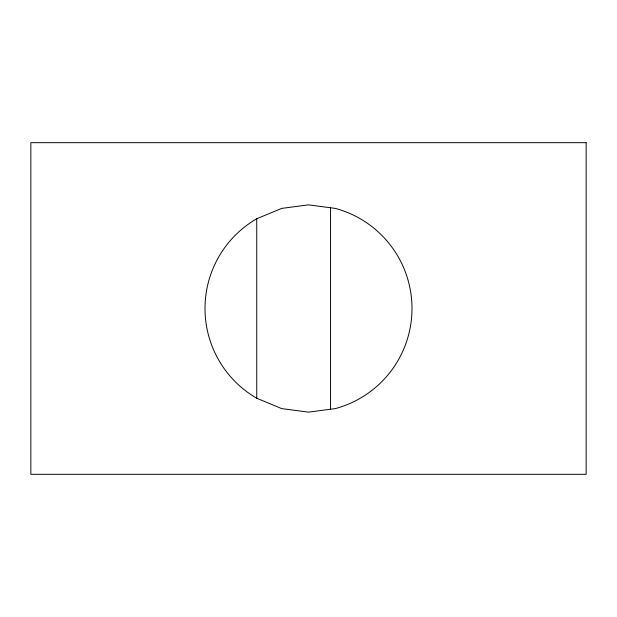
<?xml version="1.0" encoding="UTF-8"?>
<svg xmlns="http://www.w3.org/2000/svg" width="617" height="617" viewBox="0 0 617 617"><rect width="100%" height="100%" fill="white"/><g stroke="black" fill="none" stroke-linecap="round" stroke-linejoin="round"><path stroke-width="0.93" d="M256.749 218.75L281.714 208.392L308.5 204.859L335.286 208.392A103.641 103.502 90 0 1 335.286 408.608L308.5 412.141L281.714 408.608L256.749 398.25A103.641 103.502 -90 0 1 256.749 218.75L256.749 398.25M330.55 207.767L330.55 409.233M586.15 142.681L30.85 142.681L30.85 474.319L586.15 474.319L586.15 142.681"/></g></svg>
